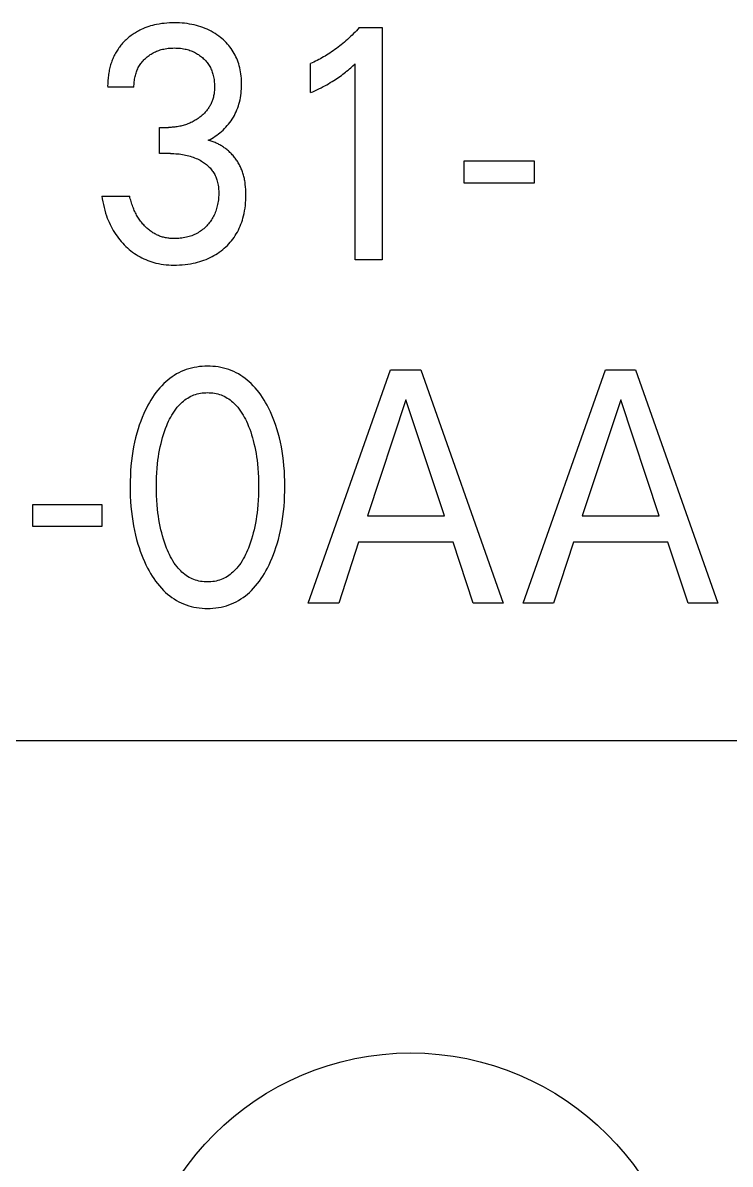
# Model space of a CAD drawing. Extents: x 10 to 952, y 6 to 232.
# Drawn here: x 774.38 to 778.14, y 144.64 to 150.71 of the extents above; entities that cross this region are included whole.
import ezdxf

# ---------------------------------------------------------------- set-up
doc = ezdxf.new("R2010")
doc.units = 0
doc.header["$LTSCALE"] = 5
doc.header["$MEASUREMENT"] = 0
doc.layers.get('0').update_dxf_attribs({"linetype": 'CONTINUOUS'})

msp = doc.modelspace()

# ---------------------------------------------------------------- linework, layer by layer
at = {"color": 7, "linetype": 'Continuous'}
for p, q in [((775.1285, 150.7121), (775.1149, 150.7104)), ((775.1422, 150.7133), (775.1285, 150.7121)), ((775.1559, 150.7142), (775.1422, 150.7133)), ((775.1697, 150.7147), (775.1559, 150.7142)), ((775.1834, 150.7149), (775.1697, 150.7147)), ((775.1967, 150.7147), (775.1834, 150.7149)), ((775.21, 150.7142), (775.1967, 150.7147)), ((775.2233, 150.7134), (775.21, 150.7142)), ((775.2365, 150.7122), (775.2233, 150.7134)), ((775.2497, 150.7106), (775.2365, 150.7122)), ((774.9572, 150.6509), (774.9516, 150.6468)), ((774.9629, 150.6548), (774.9572, 150.6509)), ((774.9687, 150.6587), (774.9629, 150.6548)), ((774.9746, 150.6624), (774.9687, 150.6587)), ((774.9805, 150.6659), (774.9746, 150.6624)), ((774.9865, 150.6694), (774.9805, 150.6659)), ((774.9926, 150.6727), (774.9865, 150.6694)), ((774.9988, 150.6758), (774.9926, 150.6727)), ((775.005, 150.6789), (774.9988, 150.6758)), ((775.015, 150.6833), (775.005, 150.6789)), ((775.025, 150.6875), (775.015, 150.6833)), ((775.0352, 150.6913), (775.025, 150.6875)), ((775.0456, 150.6949), (775.0352, 150.6913)), ((775.056, 150.6981), (775.0456, 150.6949)), ((775.0665, 150.701), (775.056, 150.6981)), ((775.0771, 150.7036), (775.0665, 150.701)), ((775.0878, 150.7059), (775.0771, 150.7036)), ((775.1013, 150.7084), (775.0878, 150.7059)), ((775.1149, 150.7104), (775.1013, 150.7084)), ((775.2628, 150.7086), (775.2497, 150.7106)), ((775.2759, 150.7062), (775.2628, 150.7086)), ((775.2879, 150.7037), (775.2759, 150.7062)), ((775.2997, 150.7008), (775.2879, 150.7037)), ((775.3115, 150.6975), (775.2997, 150.7008)), ((775.3232, 150.6938), (775.3115, 150.6975)), ((775.3347, 150.6897), (775.3232, 150.6938)), ((775.3461, 150.6853), (775.3347, 150.6897)), ((775.3574, 150.6804), (775.3461, 150.6853)), ((775.368, 150.6754), (775.3574, 150.6804)), ((775.3785, 150.6699), (775.368, 150.6754)), ((775.3888, 150.6641), (775.3785, 150.6699)), ((775.3989, 150.658), (775.3888, 150.6641)), ((775.4087, 150.6515), (775.3989, 150.658)), ((775.4184, 150.6446), (775.4087, 150.6515)), ((776.1364, 150.6572), (776.1286, 150.6494)), ((776.1442, 150.6651), (776.1364, 150.6572)), ((776.1519, 150.6731), (776.1442, 150.6651)), ((776.1594, 150.6811), (776.1519, 150.6731)), ((776.1668, 150.6893), (776.1594, 150.6811)), ((776.1668, 150.6893), (776.2894, 150.6893)), ((776.2894, 150.6893), (776.2894, 149.4542)), ((774.8941, 150.5914), (774.8901, 150.5862)), ((774.8982, 150.5965), (774.8941, 150.5914)), ((774.9025, 150.6015), (774.8982, 150.5965)), ((774.9069, 150.6065), (774.9025, 150.6015)), ((774.9114, 150.6113), (774.9069, 150.6065)), ((774.9159, 150.616), (774.9114, 150.6113)), ((774.9206, 150.6206), (774.9159, 150.616)), ((774.9254, 150.6251), (774.9206, 150.6206)), ((774.9303, 150.6296), (774.9254, 150.6251)), ((774.9353, 150.6339), (774.9303, 150.6296)), ((774.9406, 150.6383), (774.9353, 150.6339)), ((774.946, 150.6426), (774.9406, 150.6383)), ((774.9516, 150.6468), (774.946, 150.6426)), ((775.4277, 150.6374), (775.4184, 150.6446)), ((775.4357, 150.6308), (775.4277, 150.6374)), ((775.4434, 150.624), (775.4357, 150.6308)), ((775.4509, 150.617), (775.4434, 150.624)), ((775.4581, 150.6097), (775.4509, 150.617)), ((775.4651, 150.6022), (775.4581, 150.6097)), ((775.4719, 150.5944), (775.4651, 150.6022)), ((775.4783, 150.5864), (775.4719, 150.5944)), ((776.0627, 150.5918), (776.0542, 150.5852)), ((776.0711, 150.5985), (776.0627, 150.5918)), ((776.0795, 150.6053), (776.0711, 150.5985)), ((776.0877, 150.6121), (776.0795, 150.6053)), ((776.0961, 150.6194), (776.0877, 150.6121)), ((776.1044, 150.6267), (776.0961, 150.6194)), ((776.1125, 150.6342), (776.1044, 150.6267)), ((776.1206, 150.6417), (776.1125, 150.6342)), ((776.1286, 150.6494), (776.1206, 150.6417)), ((774.8566, 150.5289), (774.854, 150.5226)), ((774.8594, 150.535), (774.8566, 150.5289)), ((774.8623, 150.5411), (774.8594, 150.535)), ((774.8653, 150.5471), (774.8623, 150.5411)), ((774.8685, 150.553), (774.8653, 150.5471)), ((774.8718, 150.5588), (774.8685, 150.553)), ((774.8753, 150.5646), (774.8718, 150.5588)), ((774.8788, 150.5701), (774.8753, 150.5646)), ((774.8824, 150.5756), (774.8788, 150.5701)), ((774.8862, 150.581), (774.8824, 150.5756)), ((774.8901, 150.5862), (774.8862, 150.581)), ((775.0286, 150.5258), (775.0333, 150.53)), ((775.0333, 150.53), (775.0382, 150.5341)), ((775.0382, 150.5341), (775.0433, 150.5381)), ((775.0433, 150.5381), (775.0485, 150.5419)), ((775.0485, 150.5419), (775.0538, 150.5455)), ((775.0538, 150.5455), (775.0592, 150.549)), ((775.0592, 150.549), (775.0647, 150.5523)), ((775.0647, 150.5523), (775.0703, 150.5554)), ((775.0703, 150.5554), (775.076, 150.5583)), ((775.076, 150.5583), (775.0819, 150.5611)), ((775.0819, 150.5611), (775.088, 150.5638)), ((775.088, 150.5638), (775.0941, 150.5662)), ((775.0941, 150.5662), (775.1002, 150.5684)), ((775.1002, 150.5684), (775.1065, 150.5704)), ((775.1065, 150.5704), (775.1128, 150.5722)), ((775.1128, 150.5722), (775.1191, 150.5739)), ((775.1191, 150.5739), (775.1255, 150.5754)), ((775.1255, 150.5754), (775.1335, 150.5769)), ((775.1335, 150.5769), (775.1415, 150.5782)), ((775.1415, 150.5782), (775.1495, 150.5793)), ((775.1495, 150.5793), (775.1576, 150.58)), ((775.1576, 150.58), (775.1657, 150.5806)), ((775.1657, 150.5806), (775.1738, 150.5809)), ((775.1738, 150.5809), (775.1819, 150.581)), ((775.1819, 150.581), (775.1902, 150.5809)), ((775.1902, 150.5809), (775.1984, 150.5806)), ((775.1984, 150.5806), (775.2067, 150.5801)), ((775.2067, 150.5801), (775.2149, 150.5793)), ((775.2149, 150.5793), (775.2231, 150.5782)), ((775.2231, 150.5782), (775.2313, 150.5769)), ((775.2313, 150.5769), (775.2394, 150.5754)), ((775.2394, 150.5754), (775.2459, 150.5739)), ((775.2459, 150.5739), (775.2523, 150.5723)), ((775.2523, 150.5723), (775.2586, 150.5704)), ((775.2586, 150.5704), (775.265, 150.5684)), ((775.265, 150.5684), (775.2712, 150.5662)), ((775.2712, 150.5662), (775.2774, 150.5638)), ((775.2774, 150.5638), (775.2835, 150.5612)), ((775.2835, 150.5612), (775.2894, 150.5583)), ((775.2894, 150.5583), (775.2951, 150.5554)), ((775.2951, 150.5554), (775.3007, 150.5523)), ((775.3007, 150.5523), (775.3062, 150.549)), ((775.3062, 150.549), (775.3116, 150.5456)), ((775.3116, 150.5456), (775.3169, 150.5419)), ((775.3169, 150.5419), (775.3221, 150.5381)), ((775.3221, 150.5381), (775.3271, 150.5341)), ((775.3271, 150.5341), (775.332, 150.53)), ((775.332, 150.53), (775.3366, 150.5258)), ((775.4844, 150.5782), (775.4783, 150.5864)), ((775.4903, 150.5697), (775.4844, 150.5782)), ((775.4957, 150.5611), (775.4903, 150.5697)), ((775.5009, 150.5523), (775.4957, 150.5611)), ((775.5057, 150.5433), (775.5009, 150.5523)), ((775.5102, 150.5342), (775.5057, 150.5433)), ((775.5144, 150.5248), (775.5102, 150.5342)), ((775.9767, 150.5334), (775.9683, 150.5286)), ((775.985, 150.5383), (775.9767, 150.5334)), ((775.9932, 150.5434), (775.985, 150.5383)), ((776.0014, 150.5485), (775.9932, 150.5434)), ((776.0104, 150.5543), (776.0014, 150.5485)), ((776.0193, 150.5602), (776.0104, 150.5543)), ((776.0282, 150.5663), (776.0193, 150.5602)), ((776.037, 150.5725), (776.0282, 150.5663)), ((776.0456, 150.5788), (776.037, 150.5725)), ((776.0542, 150.5852), (776.0456, 150.5788)), ((774.8375, 150.4704), (774.8358, 150.463)), ((774.8393, 150.4777), (774.8375, 150.4704)), ((774.841, 150.4843), (774.8393, 150.4777)), ((774.8428, 150.4908), (774.841, 150.4843)), ((774.8448, 150.4973), (774.8428, 150.4908)), ((774.8469, 150.5037), (774.8448, 150.4973)), ((774.8491, 150.5101), (774.8469, 150.5037)), ((774.8515, 150.5164), (774.8491, 150.5101)), ((774.854, 150.5226), (774.8515, 150.5164)), ((774.985, 150.4652), (774.9876, 150.4709)), ((774.9876, 150.4709), (774.9905, 150.4766)), ((774.9905, 150.4766), (774.9935, 150.4821)), ((774.9935, 150.4821), (774.9967, 150.4875)), ((774.9967, 150.4875), (775.0001, 150.4928)), ((775.0001, 150.4928), (775.0037, 150.4979)), ((775.0037, 150.4979), (775.0074, 150.5029)), ((775.0074, 150.5029), (775.0113, 150.5077)), ((775.0113, 150.5077), (775.0154, 150.5125)), ((775.0154, 150.5125), (775.0197, 150.5171)), ((775.0197, 150.5171), (775.0241, 150.5215)), ((775.0241, 150.5215), (775.0286, 150.5258)), ((775.3366, 150.5258), (775.341, 150.5215)), ((775.341, 150.5215), (775.3453, 150.5171)), ((775.3453, 150.5171), (775.3495, 150.5125)), ((775.3495, 150.5125), (775.3535, 150.5078)), ((775.3535, 150.5078), (775.3573, 150.503)), ((775.3573, 150.503), (775.361, 150.498)), ((775.361, 150.498), (775.3645, 150.4929)), ((775.3645, 150.4929), (775.3677, 150.4877)), ((775.3677, 150.4877), (775.3709, 150.4822)), ((775.3709, 150.4822), (775.3739, 150.4766)), ((775.3739, 150.4766), (775.3766, 150.4709)), ((775.3766, 150.4709), (775.3792, 150.4651)), ((775.5182, 150.5154), (775.5144, 150.5248)), ((775.5217, 150.5058), (775.5182, 150.5154)), ((775.5249, 150.4961), (775.5217, 150.5058)), ((775.5278, 150.4864), (775.5249, 150.4961)), ((775.5306, 150.4756), (775.5278, 150.4864)), ((775.533, 150.4647), (775.5306, 150.4756)), ((775.9168, 150.5023), (775.908, 150.4983)), ((775.908, 150.3433), (775.908, 150.4983)), ((775.9255, 150.5064), (775.9168, 150.5023)), ((775.9342, 150.5106), (775.9255, 150.5064)), ((775.9428, 150.5149), (775.9342, 150.5106)), ((775.9514, 150.5194), (775.9428, 150.5149)), ((775.9599, 150.524), (775.9514, 150.5194)), ((775.9683, 150.5286), (775.9599, 150.524)), ((776.107, 150.4633), (776.1142, 150.4695)), ((776.1142, 150.4695), (776.1214, 150.4759)), ((776.1214, 150.4759), (776.1331, 150.4866)), ((776.1331, 150.4866), (776.1446, 150.4974)), ((776.1446, 149.4542), (776.1446, 150.4974)), ((774.8285, 150.4106), (774.828, 150.4031)), ((774.8291, 150.4181), (774.8285, 150.4106)), ((774.8299, 150.4256), (774.8291, 150.4181)), ((774.8308, 150.4331), (774.8299, 150.4256)), ((774.8318, 150.4406), (774.8308, 150.4331)), ((774.833, 150.4481), (774.8318, 150.4406)), ((774.8344, 150.4556), (774.833, 150.4481)), ((774.8358, 150.463), (774.8344, 150.4556)), ((774.9686, 150.4009), (774.9694, 150.4079)), ((774.9694, 150.4079), (774.9704, 150.4148)), ((774.9704, 150.4148), (774.9717, 150.4217)), ((774.9717, 150.4217), (774.9731, 150.4285)), ((774.9731, 150.4285), (774.9747, 150.4353)), ((774.9747, 150.4353), (774.9764, 150.4414)), ((774.9764, 150.4414), (774.9783, 150.4475)), ((774.9783, 150.4475), (774.9803, 150.4535)), ((774.9803, 150.4535), (774.9826, 150.4594)), ((774.9826, 150.4594), (774.985, 150.4652)), ((775.3792, 150.4651), (775.3816, 150.4592)), ((775.3816, 150.4592), (775.3838, 150.4532)), ((775.3838, 150.4532), (775.3857, 150.4472)), ((775.3857, 150.4472), (775.3876, 150.4411)), ((775.3876, 150.4411), (775.3892, 150.4349)), ((775.3892, 150.4349), (775.3908, 150.428)), ((775.3908, 150.428), (775.3922, 150.421)), ((775.3922, 150.421), (775.3934, 150.414)), ((775.3934, 150.414), (775.3944, 150.407)), ((775.535, 150.4538), (775.533, 150.4647)), ((775.5367, 150.4428), (775.535, 150.4538)), ((775.538, 150.4318), (775.5367, 150.4428)), ((775.539, 150.4207), (775.538, 150.4318)), ((775.5398, 150.4096), (775.539, 150.4207)), ((775.5402, 150.3985), (775.5398, 150.4096)), ((776.0222, 150.4021), (776.0315, 150.4079)), ((776.0315, 150.4079), (776.0397, 150.4131)), ((776.0397, 150.4131), (776.0478, 150.4185)), ((776.0478, 150.4185), (776.0559, 150.4239)), ((776.0559, 150.4239), (776.0639, 150.4295)), ((776.0639, 150.4295), (776.0717, 150.4352)), ((776.0717, 150.4352), (776.0795, 150.4411)), ((776.0795, 150.4411), (776.0863, 150.4463)), ((776.0863, 150.4463), (776.093, 150.4517)), ((776.093, 150.4517), (776.0997, 150.4571)), ((776.0997, 150.4571), (776.107, 150.4633)), ((774.8274, 150.3882), (774.8272, 150.3807)), ((774.8272, 150.3807), (774.8273, 150.3733)), ((774.9674, 150.3733), (774.8273, 150.3733)), ((774.8276, 150.3956), (774.8274, 150.3882)), ((774.828, 150.4031), (774.8276, 150.3956)), ((774.9674, 150.3802), (774.9676, 150.3871)), ((774.9674, 150.3733), (774.9674, 150.3802)), ((774.9676, 150.3871), (774.968, 150.394)), ((774.968, 150.394), (774.9686, 150.4009)), ((775.3944, 150.407), (775.3951, 150.3999)), ((775.3951, 150.3485), (775.3944, 150.3427)), ((775.3951, 150.3999), (775.3957, 150.3928)), ((775.3956, 150.3542), (775.3951, 150.3485)), ((775.396, 150.36), (775.3956, 150.3542)), ((775.3957, 150.3928), (775.3961, 150.3857)), ((775.3962, 150.3657), (775.396, 150.36)), ((775.3961, 150.3857), (775.3963, 150.3786)), ((775.3963, 150.3715), (775.3962, 150.3657)), ((775.3963, 150.3786), (775.3963, 150.3715)), ((775.5377, 150.34), (775.5389, 150.3518)), ((775.5389, 150.3518), (775.5397, 150.3636)), ((775.5397, 150.3636), (775.5402, 150.3755)), ((775.5403, 150.3874), (775.5402, 150.3985)), ((775.5402, 150.3755), (775.5403, 150.3874)), ((775.908, 150.3433), (775.9191, 150.3484)), ((775.9191, 150.3484), (775.9303, 150.3536)), ((775.9303, 150.3536), (775.9414, 150.3589)), ((775.9414, 150.3589), (775.9524, 150.3642)), ((775.9524, 150.3642), (775.9634, 150.3697)), ((775.9634, 150.3697), (775.9743, 150.3753)), ((775.9743, 150.3753), (775.984, 150.3805)), ((775.984, 150.3805), (775.9937, 150.3857)), ((775.9937, 150.3857), (776.0033, 150.391)), ((776.0033, 150.391), (776.0128, 150.3965)), ((776.0128, 150.3965), (776.0222, 150.4021)), ((775.3801, 150.2902), (775.378, 150.2856)), ((775.3821, 150.2948), (775.3801, 150.2902)), ((775.3839, 150.2995), (775.3821, 150.2948)), ((775.3857, 150.3042), (775.3839, 150.2995)), ((775.3872, 150.309), (775.3857, 150.3042)), ((775.3888, 150.3145), (775.3872, 150.309)), ((775.3903, 150.3201), (775.3888, 150.3145)), ((775.3916, 150.3257), (775.3903, 150.3201)), ((775.3927, 150.3314), (775.3916, 150.3257)), ((775.3936, 150.337), (775.3927, 150.3314)), ((775.3944, 150.3427), (775.3936, 150.337)), ((775.5265, 150.2829), (775.5293, 150.2935)), ((775.5293, 150.2935), (775.532, 150.305)), ((775.532, 150.305), (775.5343, 150.3166)), ((775.5343, 150.3166), (775.5362, 150.3283)), ((775.5362, 150.3283), (775.5377, 150.34)), ((775.3349, 150.2275), (775.331, 150.2239)), ((775.3388, 150.2312), (775.3349, 150.2275)), ((775.3426, 150.235), (775.3388, 150.2312)), ((775.3463, 150.2389), (775.3426, 150.235)), ((775.3498, 150.2428), (775.3463, 150.2389)), ((775.3533, 150.2469), (775.3498, 150.2428)), ((775.3567, 150.2511), (775.3533, 150.2469)), ((775.3599, 150.2553), (775.3567, 150.2511)), ((775.3628, 150.2594), (775.3599, 150.2553)), ((775.3657, 150.2636), (775.3628, 150.2594)), ((775.3684, 150.2678), (775.3657, 150.2636)), ((775.371, 150.2722), (775.3684, 150.2678)), ((775.3735, 150.2766), (775.371, 150.2722)), ((775.3758, 150.281), (775.3735, 150.2766)), ((775.378, 150.2856), (775.3758, 150.281)), ((775.5018, 150.222), (775.5068, 150.2318)), ((775.5068, 150.2318), (775.5115, 150.2417)), ((775.5115, 150.2417), (775.5158, 150.2518)), ((775.5158, 150.2518), (775.5197, 150.262)), ((775.5197, 150.262), (775.5233, 150.2724)), ((775.5233, 150.2724), (775.5265, 150.2829)), ((775.2168, 150.1656), (775.2106, 150.1642)), ((775.2229, 150.1671), (775.2168, 150.1656)), ((775.2291, 150.1687), (775.2229, 150.1671)), ((775.2352, 150.1705), (775.2291, 150.1687)), ((775.2412, 150.1724), (775.2352, 150.1705)), ((775.2472, 150.1745), (775.2412, 150.1724)), ((775.2532, 150.1767), (775.2472, 150.1745)), ((775.2591, 150.1791), (775.2532, 150.1767)), ((775.2649, 150.1816), (775.2591, 150.1791)), ((775.2707, 150.1842), (775.2649, 150.1816)), ((775.2764, 150.187), (775.2707, 150.1842)), ((775.2821, 150.1899), (775.2764, 150.187)), ((775.2877, 150.193), (775.2821, 150.1899)), ((775.2932, 150.1962), (775.2877, 150.193)), ((775.2986, 150.1996), (775.2932, 150.1962)), ((775.3039, 150.2031), (775.2986, 150.1996)), ((775.3092, 150.2067), (775.3039, 150.2031)), ((775.3144, 150.2104), (775.3092, 150.2067)), ((775.3186, 150.2136), (775.3144, 150.2104)), ((775.3228, 150.217), (775.3186, 150.2136)), ((775.3269, 150.2204), (775.3228, 150.217)), ((775.331, 150.2239), (775.3269, 150.2204)), ((775.457, 150.1599), (775.4643, 150.168)), ((775.4643, 150.168), (775.4714, 150.1764)), ((775.4714, 150.1764), (775.4781, 150.1851)), ((775.4781, 150.1851), (775.4846, 150.194)), ((775.4846, 150.194), (775.4907, 150.2031)), ((775.4907, 150.2031), (775.4964, 150.2125)), ((775.4964, 150.2125), (775.5018, 150.222)), ((775.103, 150.0194), (775.103, 150.1585)), ((775.103, 150.1585), (775.1512, 150.1585)), ((775.1579, 150.1585), (775.1512, 150.1585)), ((775.1645, 150.1587), (775.1579, 150.1585)), ((775.1711, 150.1591), (775.1645, 150.1587)), ((775.1777, 150.1596), (775.1711, 150.1591)), ((775.1843, 150.1602), (775.1777, 150.1596)), ((775.1909, 150.161), (775.1843, 150.1602)), ((775.1975, 150.1619), (775.1909, 150.161)), ((775.204, 150.163), (775.1975, 150.1619)), ((775.2106, 150.1642), (775.204, 150.163)), ((775.3814, 150.0998), (775.3905, 150.1053)), ((775.3905, 150.1053), (775.3994, 150.111)), ((775.3994, 150.111), (775.4082, 150.1171)), ((775.4082, 150.1171), (775.4168, 150.1235)), ((775.4168, 150.1235), (775.4252, 150.1302)), ((775.4252, 150.1302), (775.4335, 150.1371)), ((775.4335, 150.1371), (775.4415, 150.1444)), ((775.4415, 150.1444), (775.4494, 150.152)), ((775.4494, 150.152), (775.457, 150.1599)), ((775.3626, 150.0898), (775.3721, 150.0946)), ((775.3681, 150.0885), (775.3626, 150.0898)), ((775.3734, 150.087), (775.3681, 150.0885)), ((775.3721, 150.0946), (775.3814, 150.0998)), ((775.3788, 150.0854), (775.3734, 150.087)), ((775.3841, 150.0836), (775.3788, 150.0854)), ((775.3893, 150.0818), (775.3841, 150.0836)), ((775.3945, 150.0798), (775.3893, 150.0818)), ((775.3997, 150.0777), (775.3945, 150.0798)), ((775.4048, 150.0755), (775.3997, 150.0777)), ((775.4098, 150.0732), (775.4048, 150.0755)), ((775.4148, 150.0707), (775.4098, 150.0732)), ((775.4198, 150.0682), (775.4148, 150.0707)), ((775.4247, 150.0655), (775.4198, 150.0682)), ((775.4295, 150.0627), (775.4247, 150.0655)), ((775.4343, 150.0599), (775.4295, 150.0627)), ((775.439, 150.0569), (775.4343, 150.0599)), ((775.4436, 150.0538), (775.439, 150.0569)), ((775.4482, 150.0506), (775.4436, 150.0538)), ((775.4527, 150.0473), (775.4482, 150.0506)), ((775.4571, 150.044), (775.4527, 150.0473)), ((775.4615, 150.0405), (775.4571, 150.044)), ((775.162, 150.0194), (775.103, 150.0194)), ((775.162, 150.0194), (775.1711, 150.0193)), ((775.1711, 150.0193), (775.1803, 150.019)), ((775.1803, 150.019), (775.1894, 150.0185)), ((775.1894, 150.0185), (775.1986, 150.0179)), ((775.1986, 150.0179), (775.2077, 150.017)), ((775.2077, 150.017), (775.2168, 150.0158)), ((775.2168, 150.0158), (775.2259, 150.0145)), ((775.2259, 150.0145), (775.2342, 150.013)), ((775.2342, 150.013), (775.2424, 150.0114)), ((775.2424, 150.0114), (775.2506, 150.0095)), ((775.2506, 150.0095), (775.2588, 150.0074)), ((775.2588, 150.0074), (775.2668, 150.0051)), ((775.2668, 150.0051), (775.2749, 150.0026)), ((775.2749, 150.0026), (775.2828, 149.9998)), ((775.2828, 149.9998), (775.2902, 149.997)), ((775.2902, 149.997), (775.2976, 149.9939)), ((775.2976, 149.9939), (775.3048, 149.9907)), ((775.3048, 149.9907), (775.312, 149.9872)), ((775.312, 149.9872), (775.319, 149.9835)), ((775.319, 149.9835), (775.326, 149.9795)), ((775.4658, 150.0369), (775.4615, 150.0405)), ((775.47, 150.0333), (775.4658, 150.0369)), ((775.4741, 150.0296), (775.47, 150.0333)), ((775.4784, 150.0255), (775.4741, 150.0296)), ((775.4827, 150.0213), (775.4784, 150.0255)), ((775.4868, 150.0171), (775.4827, 150.0213)), ((775.4908, 150.0127), (775.4868, 150.0171)), ((775.4948, 150.0083), (775.4908, 150.0127)), ((775.4986, 150.0038), (775.4948, 150.0083)), ((775.5024, 149.9992), (775.4986, 150.0038)), ((775.506, 149.9946), (775.5024, 149.9992)), ((775.5096, 149.9898), (775.506, 149.9946)), ((775.513, 149.985), (775.5096, 149.9898)), ((775.5163, 149.9801), (775.513, 149.985)), ((775.326, 149.9795), (775.3328, 149.9754)), ((775.3328, 149.9754), (775.3381, 149.9718)), ((775.3381, 149.9718), (775.3433, 149.9682)), ((775.3433, 149.9682), (775.3485, 149.9643)), ((775.3485, 149.9643), (775.3535, 149.9603)), ((775.3535, 149.9603), (775.3584, 149.9562)), ((775.3584, 149.9562), (775.3631, 149.9519)), ((775.3631, 149.9519), (775.3677, 149.9474)), ((775.3677, 149.9474), (775.3721, 149.9428)), ((775.3721, 149.9428), (775.3763, 149.938)), ((775.3763, 149.938), (775.3804, 149.9331)), ((775.3804, 149.9331), (775.3841, 149.9282)), ((775.3841, 149.9282), (775.3877, 149.9232)), ((775.3877, 149.9232), (775.391, 149.918)), ((775.5195, 149.9751), (775.5163, 149.9801)), ((775.5226, 149.9701), (775.5195, 149.9751)), ((775.5256, 149.965), (775.5226, 149.9701)), ((775.5285, 149.9599), (775.5256, 149.965)), ((775.5312, 149.9547), (775.5285, 149.9599)), ((775.5339, 149.9494), (775.5312, 149.9547)), ((775.5364, 149.9441), (775.5339, 149.9494)), ((775.5387, 149.9387), (775.5364, 149.9441)), ((775.541, 149.9333), (775.5387, 149.9387)), ((775.5432, 149.9275), (775.541, 149.9333)), ((775.5453, 149.9217), (775.5432, 149.9275)), ((775.5473, 149.9158), (775.5453, 149.9217)), ((776.7259, 149.8627), (776.7259, 149.9798)), ((776.7259, 149.9798), (777.0982, 149.9798)), ((777.0982, 149.9798), (777.0982, 149.8627)), ((775.391, 149.918), (775.3942, 149.9128)), ((775.3942, 149.9128), (775.3972, 149.9074)), ((775.3972, 149.9074), (775.3999, 149.9019)), ((775.3999, 149.9019), (775.4025, 149.8963)), ((775.4025, 149.8963), (775.4049, 149.8907)), ((775.4049, 149.8907), (775.407, 149.8849)), ((775.407, 149.8849), (775.409, 149.8791)), ((775.409, 149.8791), (775.4111, 149.872)), ((775.4111, 149.872), (775.4129, 149.8648)), ((775.4129, 149.8648), (775.4144, 149.8576)), ((775.5491, 149.9099), (775.5473, 149.9158)), ((775.5508, 149.904), (775.5491, 149.9099)), ((775.5524, 149.898), (775.5508, 149.904)), ((775.5539, 149.8919), (775.5524, 149.898)), ((775.5552, 149.8859), (775.5539, 149.8919)), ((775.5564, 149.8798), (775.5552, 149.8859)), ((775.5575, 149.8736), (775.5564, 149.8798)), ((775.5585, 149.8675), (775.5575, 149.8736)), ((775.5594, 149.8613), (775.5585, 149.8675)), ((775.5602, 149.8551), (775.5594, 149.8613)), ((777.0982, 149.8627), (776.7259, 149.8627)), ((775.4144, 149.8576), (775.4157, 149.8503)), ((775.4157, 149.8503), (775.4167, 149.843)), ((775.4167, 149.843), (775.4174, 149.8356)), ((775.4174, 149.8356), (775.418, 149.8282)), ((775.418, 149.8282), (775.4184, 149.8208)), ((775.4185, 149.8052), (775.4183, 149.797)), ((775.4184, 149.8208), (775.4185, 149.8134)), ((775.4185, 149.8134), (775.4185, 149.8052)), ((775.5616, 149.8417), (775.5602, 149.8551)), ((775.5625, 149.8281), (775.5616, 149.8417)), ((775.5631, 149.8146), (775.5625, 149.8281)), ((775.5633, 149.801), (775.5631, 149.8146)), ((775.5632, 149.7866), (775.5633, 149.801)), ((774.7966, 149.7931), (774.7988, 149.778)), ((774.7966, 149.7931), (774.9444, 149.7931)), ((774.7988, 149.778), (774.8014, 149.7628)), ((774.8014, 149.7628), (774.8045, 149.7477)), ((774.8045, 149.7477), (774.8079, 149.7327)), ((774.9461, 149.7859), (774.9444, 149.7931)), ((774.9479, 149.7787), (774.9461, 149.7859)), ((774.9498, 149.7716), (774.9479, 149.7787)), ((774.9518, 149.7644), (774.9498, 149.7716)), ((774.954, 149.7573), (774.9518, 149.7644)), ((774.9563, 149.7502), (774.954, 149.7573)), ((774.9587, 149.7432), (774.9563, 149.7502)), ((774.9612, 149.7362), (774.9587, 149.7432)), ((775.4109, 149.7405), (775.4091, 149.7334)), ((775.4126, 149.7485), (775.4109, 149.7405)), ((775.4141, 149.7565), (775.4126, 149.7485)), ((775.4154, 149.7645), (775.4141, 149.7565)), ((775.4165, 149.7726), (775.4154, 149.7645)), ((775.4173, 149.7807), (775.4165, 149.7726)), ((775.4179, 149.7889), (775.4173, 149.7807)), ((775.4183, 149.797), (775.4179, 149.7889)), ((775.5586, 149.7294), (775.5604, 149.7436)), ((775.5604, 149.7436), (775.5617, 149.7579)), ((775.5617, 149.7579), (775.5626, 149.7722)), ((775.5626, 149.7722), (775.5632, 149.7866)), ((774.8079, 149.7327), (774.8119, 149.7177)), ((774.8119, 149.7177), (774.8162, 149.7029)), ((774.8162, 149.7029), (774.821, 149.6882)), ((774.821, 149.6882), (774.8253, 149.6765)), ((774.9639, 149.7293), (774.9612, 149.7362)), ((774.9665, 149.723), (774.9639, 149.7293)), ((774.9692, 149.7167), (774.9665, 149.723)), ((774.9721, 149.7106), (774.9692, 149.7167)), ((774.975, 149.7044), (774.9721, 149.7106)), ((774.9781, 149.6984), (774.975, 149.7044)), ((774.9813, 149.6924), (774.9781, 149.6984)), ((774.9847, 149.6865), (774.9813, 149.6924)), ((774.9881, 149.6807), (774.9847, 149.6865)), ((774.9918, 149.675), (774.9881, 149.6807)), ((775.3879, 149.6792), (775.3844, 149.6731)), ((775.3913, 149.6856), (775.3879, 149.6792)), ((775.3945, 149.6922), (775.3913, 149.6856)), ((775.3975, 149.6988), (775.3945, 149.6922)), ((775.4002, 149.7056), (775.3975, 149.6988)), ((775.4027, 149.7125), (775.4002, 149.7056)), ((775.4051, 149.7194), (775.4027, 149.7125)), ((775.4072, 149.7264), (775.4051, 149.7194)), ((775.4091, 149.7334), (775.4072, 149.7264)), ((775.5476, 149.6761), (775.5505, 149.6872)), ((775.5505, 149.6872), (775.5537, 149.7012)), ((775.5537, 149.7012), (775.5564, 149.7152)), ((775.5564, 149.7152), (775.5586, 149.7294)), ((774.8253, 149.6765), (774.8298, 149.665)), ((774.8298, 149.665), (774.8346, 149.6535)), ((774.8346, 149.6535), (774.8398, 149.6423)), ((774.8398, 149.6423), (774.8453, 149.6311)), ((774.8453, 149.6311), (774.8511, 149.6202)), ((774.8511, 149.6202), (774.8572, 149.6094)), ((774.9953, 149.6696), (774.9918, 149.675)), ((774.999, 149.6644), (774.9953, 149.6696)), ((775.0027, 149.6592), (774.999, 149.6644)), ((775.0066, 149.6542), (775.0027, 149.6592)), ((775.0107, 149.6492), (775.0066, 149.6542)), ((775.0148, 149.6443), (775.0107, 149.6492)), ((775.0191, 149.6395), (775.0148, 149.6443)), ((775.0234, 149.6348), (775.0191, 149.6395)), ((775.0279, 149.6303), (775.0234, 149.6348)), ((775.0321, 149.6263), (775.0279, 149.6303)), ((775.0363, 149.6223), (775.0321, 149.6263)), ((775.0406, 149.6185), (775.0363, 149.6223)), ((775.045, 149.6148), (775.0406, 149.6185)), ((775.3387, 149.6195), (775.333, 149.6148)), ((775.3442, 149.6243), (775.3387, 149.6195)), ((775.3496, 149.6294), (775.3442, 149.6243)), ((775.3546, 149.6343), (775.3496, 149.6294)), ((775.3594, 149.6394), (775.3546, 149.6343)), ((775.364, 149.6447), (775.3594, 149.6394)), ((775.3685, 149.6501), (775.364, 149.6447)), ((775.3727, 149.6557), (775.3685, 149.6501)), ((775.3768, 149.6614), (775.3727, 149.6557)), ((775.3807, 149.6672), (775.3768, 149.6614)), ((775.3844, 149.6731), (775.3807, 149.6672)), ((775.5232, 149.6122), (775.5281, 149.6225)), ((775.5281, 149.6225), (775.5327, 149.6329)), ((775.5327, 149.6329), (775.537, 149.6436)), ((775.537, 149.6436), (775.5409, 149.6543)), ((775.5409, 149.6543), (775.5444, 149.6652)), ((775.5444, 149.6652), (775.5476, 149.6761)), ((774.8572, 149.6094), (774.8637, 149.5989)), ((774.8637, 149.5989), (774.8703, 149.5889)), ((774.8703, 149.5889), (774.8771, 149.5791)), ((774.8771, 149.5791), (774.8843, 149.5695)), ((774.8843, 149.5695), (774.8918, 149.5601)), ((774.8918, 149.5601), (774.8996, 149.551)), ((775.0495, 149.6112), (775.045, 149.6148)), ((775.054, 149.6077), (775.0495, 149.6112)), ((775.0587, 149.6044), (775.054, 149.6077)), ((775.0634, 149.6011), (775.0587, 149.6044)), ((775.0683, 149.598), (775.0634, 149.6011)), ((775.0732, 149.595), (775.0683, 149.598)), ((775.078, 149.5923), (775.0732, 149.595)), ((775.0829, 149.5897), (775.078, 149.5923)), ((775.0879, 149.5872), (775.0829, 149.5897)), ((775.0929, 149.5849), (775.0879, 149.5872)), ((775.098, 149.5827), (775.0929, 149.5849)), ((775.1032, 149.5807), (775.098, 149.5827)), ((775.1084, 149.5788), (775.1032, 149.5807)), ((775.1136, 149.577), (775.1084, 149.5788)), ((775.1189, 149.5754), (775.1136, 149.577)), ((775.1243, 149.5739), (775.1189, 149.5754)), ((775.1298, 149.5726), (775.1243, 149.5739)), ((775.1354, 149.5714), (775.1298, 149.5726)), ((775.1411, 149.5703), (775.1354, 149.5714)), ((775.1468, 149.5694), (775.1411, 149.5703)), ((775.1524, 149.5687), (775.1468, 149.5694)), ((775.1582, 149.5681), (775.1524, 149.5687)), ((775.1639, 149.5676), (775.1582, 149.5681)), ((775.1696, 149.5672), (775.1639, 149.5676)), ((775.1754, 149.567), (775.1696, 149.5672)), ((775.1811, 149.5669), (775.1754, 149.567)), ((775.1893, 149.5669), (775.1811, 149.5669)), ((775.1975, 149.5672), (775.1893, 149.5669)), ((775.2057, 149.5677), (775.1975, 149.5672)), ((775.2138, 149.5684), (775.2057, 149.5677)), ((775.222, 149.5694), (775.2138, 149.5684)), ((775.2301, 149.5706), (775.222, 149.5694)), ((775.2381, 149.5721), (775.2301, 149.5706)), ((775.2461, 149.5738), (775.2381, 149.5721)), ((775.2534, 149.5756), (775.2461, 149.5738)), ((775.2607, 149.5777), (775.2534, 149.5756)), ((775.2678, 149.5799), (775.2607, 149.5777)), ((775.2749, 149.5824), (775.2678, 149.5799)), ((775.2819, 149.5851), (775.2749, 149.5824)), ((775.2888, 149.588), (775.2819, 149.5851)), ((775.2956, 149.5912), (775.2888, 149.588)), ((775.3023, 149.5947), (775.2956, 149.5912)), ((775.3087, 149.5982), (775.3023, 149.5947)), ((775.315, 149.6021), (775.3087, 149.5982)), ((775.3211, 149.6061), (775.315, 149.6021)), ((775.3271, 149.6104), (775.3211, 149.6061)), ((775.333, 149.6148), (775.3271, 149.6104)), ((775.4869, 149.5557), (775.4937, 149.5645)), ((775.4937, 149.5645), (775.5002, 149.5735)), ((775.5002, 149.5735), (775.5064, 149.5827)), ((775.5064, 149.5827), (775.5122, 149.5921)), ((775.5122, 149.5921), (775.5179, 149.602)), ((775.5179, 149.602), (775.5232, 149.6122)), ((774.8996, 149.551), (774.9076, 149.5421)), ((774.9076, 149.5421), (774.9159, 149.5334)), ((774.9159, 149.5334), (774.9245, 149.5251)), ((774.9245, 149.5251), (774.9331, 149.5172)), ((774.9331, 149.5172), (774.9419, 149.5095)), ((774.9419, 149.5095), (774.951, 149.5022)), ((774.951, 149.5022), (774.9603, 149.4951)), ((775.4216, 149.4947), (775.4308, 149.5014)), ((775.4308, 149.5014), (775.4397, 149.5085)), ((775.4397, 149.5085), (775.4484, 149.5158)), ((775.4484, 149.5158), (775.4566, 149.5233)), ((775.4566, 149.5233), (775.4646, 149.531)), ((775.4646, 149.531), (775.4723, 149.539)), ((775.4723, 149.539), (775.4797, 149.5472)), ((775.4797, 149.5472), (775.4869, 149.5557)), ((774.9603, 149.4951), (774.9698, 149.4884)), ((774.9698, 149.4884), (774.9795, 149.4819)), ((774.9795, 149.4819), (774.9894, 149.4758)), ((774.9894, 149.4758), (774.9995, 149.47)), ((774.9995, 149.47), (775.0096, 149.4647)), ((775.0096, 149.4647), (775.0199, 149.4597)), ((775.0199, 149.4597), (775.0303, 149.455)), ((775.0303, 149.455), (775.0409, 149.4507)), ((775.0409, 149.4507), (775.0517, 149.4468)), ((775.0517, 149.4468), (775.0625, 149.4431)), ((775.0625, 149.4431), (775.0735, 149.4399)), ((775.0735, 149.4399), (775.0845, 149.437)), ((775.0845, 149.437), (775.0979, 149.4341)), ((775.2684, 149.4332), (775.283, 149.436)), ((775.283, 149.436), (775.2945, 149.4386)), ((775.2945, 149.4386), (775.306, 149.4415)), ((775.306, 149.4415), (775.3174, 149.4447)), ((775.3174, 149.4447), (775.3287, 149.4483)), ((775.3287, 149.4483), (775.3399, 149.4522)), ((775.3399, 149.4522), (775.3509, 149.4564)), ((775.3509, 149.4564), (775.3618, 149.461)), ((775.3618, 149.461), (775.3726, 149.4659)), ((775.3726, 149.4659), (775.3828, 149.471)), ((775.3828, 149.471), (775.3927, 149.4765)), ((775.3927, 149.4765), (775.4026, 149.4822)), ((775.4026, 149.4822), (775.4122, 149.4883)), ((775.4122, 149.4883), (775.4216, 149.4947)), ((776.2894, 149.4542), (776.1446, 149.4542)), ((775.0979, 149.4341), (775.1113, 149.4316)), ((775.1113, 149.4316), (775.1249, 149.4296)), ((775.1249, 149.4296), (775.1385, 149.4281)), ((775.1385, 149.4281), (775.1522, 149.427)), ((775.1522, 149.427), (775.1659, 149.4263)), ((775.1659, 149.4263), (775.1796, 149.426)), ((775.1796, 149.426), (775.1945, 149.4261)), ((775.1945, 149.4261), (775.2093, 149.4266)), ((775.2093, 149.4266), (775.2242, 149.4276)), ((775.2242, 149.4276), (775.239, 149.429)), ((775.239, 149.429), (775.2537, 149.4309)), ((775.2537, 149.4309), (775.2684, 149.4332)), ((775.1703, 148.8316), (775.1588, 148.8233)), ((775.1821, 148.8394), (775.1703, 148.8316)), ((775.1942, 148.8466), (775.1821, 148.8394)), ((775.2067, 148.8534), (775.1942, 148.8466)), ((775.2194, 148.8595), (775.2067, 148.8534)), ((775.2323, 148.865), (775.2194, 148.8595)), ((775.2457, 148.87), (775.2323, 148.865)), ((775.2594, 148.8744), (775.2457, 148.87)), ((775.2732, 148.8781), (775.2594, 148.8744)), ((775.2872, 148.8812), (775.2732, 148.8781)), ((775.3013, 148.8837), (775.2872, 148.8812)), ((775.3156, 148.8857), (775.3013, 148.8837)), ((775.3299, 148.887), (775.3156, 148.8857)), ((775.3443, 148.8879), (775.3299, 148.887)), ((775.3587, 148.8881), (775.3443, 148.8879)), ((775.3732, 148.8879), (775.3587, 148.8881)), ((775.3876, 148.8871), (775.3732, 148.8879)), ((775.402, 148.8857), (775.3876, 148.8871)), ((775.4163, 148.8838), (775.402, 148.8857)), ((775.4305, 148.8812), (775.4163, 148.8838)), ((775.4445, 148.8781), (775.4305, 148.8812)), ((775.4584, 148.8744), (775.4445, 148.8781)), ((775.4721, 148.87), (775.4584, 148.8744)), ((775.4855, 148.865), (775.4721, 148.87)), ((775.4985, 148.8595), (775.4855, 148.865)), ((775.5112, 148.8534), (775.4985, 148.8595)), ((775.5236, 148.8466), (775.5112, 148.8534)), ((775.5357, 148.8394), (775.5236, 148.8466)), ((775.5475, 148.8316), (775.5357, 148.8394)), ((775.559, 148.8233), (775.5475, 148.8316)), ((775.8955, 147.6275), (776.3339, 148.8696)), ((776.3339, 148.8696), (776.4944, 148.8696)), ((776.4944, 148.8696), (776.9328, 147.6275)), ((777.0395, 147.6275), (777.4779, 148.8696)), ((777.4779, 148.8696), (777.6384, 148.8696)), ((777.6384, 148.8696), (778.0767, 147.6275)), ((775.1045, 148.7727), (775.0942, 148.7604)), ((775.1153, 148.7844), (775.1045, 148.7727)), ((775.1266, 148.7958), (775.1153, 148.7844)), ((775.1369, 148.8054), (775.1266, 148.7958)), ((775.1477, 148.8146), (775.1369, 148.8054)), ((775.1588, 148.8233), (775.1477, 148.8146)), ((775.5701, 148.8146), (775.559, 148.8233)), ((775.5809, 148.8054), (775.5701, 148.8146)), ((775.5913, 148.7958), (775.5809, 148.8054)), ((775.6025, 148.7844), (775.5913, 148.7958)), ((775.6133, 148.7727), (775.6025, 148.7844)), ((775.6235, 148.7604), (775.6133, 148.7727)), ((775.0575, 148.7081), (775.0493, 148.6943)), ((775.066, 148.7217), (775.0575, 148.7081)), ((775.075, 148.7349), (775.066, 148.7217)), ((775.0844, 148.7479), (775.075, 148.7349)), ((775.0942, 148.7604), (775.0844, 148.7479)), ((775.2308, 148.7025), (775.2382, 148.7083)), ((775.2382, 148.7083), (775.2458, 148.7138)), ((775.2458, 148.7138), (775.2536, 148.7188)), ((775.2536, 148.7188), (775.2617, 148.7235)), ((775.2617, 148.7235), (775.27, 148.7278)), ((775.27, 148.7278), (775.2783, 148.7316)), ((775.2783, 148.7316), (775.2868, 148.7349)), ((775.2868, 148.7349), (775.2954, 148.7378)), ((775.2954, 148.7378), (775.3042, 148.7404)), ((775.3042, 148.7404), (775.3131, 148.7425)), ((775.3131, 148.7425), (775.3221, 148.7442)), ((775.3221, 148.7442), (775.3312, 148.7456)), ((775.3312, 148.7456), (775.3403, 148.7465)), ((775.3403, 148.7465), (775.3495, 148.7471)), ((775.3495, 148.7471), (775.3587, 148.7473)), ((775.3587, 148.7473), (775.368, 148.7471)), ((775.368, 148.7471), (775.3771, 148.7465)), ((775.3771, 148.7465), (775.3863, 148.7456)), ((775.3863, 148.7456), (775.3954, 148.7442)), ((775.3954, 148.7442), (775.4044, 148.7425)), ((775.4044, 148.7425), (775.4133, 148.7404)), ((775.4133, 148.7404), (775.4221, 148.7378)), ((775.4221, 148.7378), (775.4307, 148.7349)), ((775.4307, 148.7349), (775.4392, 148.7316)), ((775.4392, 148.7316), (775.4475, 148.7278)), ((775.4475, 148.7278), (775.4558, 148.7235)), ((775.4558, 148.7235), (775.4639, 148.7188)), ((775.4639, 148.7188), (775.4717, 148.7138)), ((775.4717, 148.7138), (775.4793, 148.7083)), ((775.4793, 148.7083), (775.4867, 148.7025)), ((775.6333, 148.7478), (775.6235, 148.7604)), ((775.6427, 148.7349), (775.6333, 148.7478)), ((775.6516, 148.7216), (775.6427, 148.7349)), ((775.6601, 148.7081), (775.6516, 148.7216)), ((775.6682, 148.6943), (775.6601, 148.7081)), ((776.4149, 148.7094), (776.2105, 148.0923)), ((776.6201, 148.0923), (776.4149, 148.7094)), ((777.5589, 148.7094), (777.3545, 148.0923)), ((777.7641, 148.0923), (777.5589, 148.7094)), ((775.0288, 148.6556), (775.0196, 148.6359)), ((775.0387, 148.6751), (775.0288, 148.6556)), ((775.0415, 148.6804), (775.0387, 148.6751)), ((775.0493, 148.6943), (775.0415, 148.6804)), ((775.1754, 148.639), (775.1824, 148.6494)), ((775.1824, 148.6494), (775.1897, 148.6596)), ((775.1897, 148.6596), (775.1976, 148.6694)), ((775.1976, 148.6694), (775.2037, 148.6765)), ((775.2037, 148.6765), (775.2101, 148.6834)), ((775.2101, 148.6834), (775.2167, 148.69)), ((775.2167, 148.69), (775.2236, 148.6964)), ((775.2236, 148.6964), (775.2308, 148.7025)), ((775.4867, 148.7025), (775.4938, 148.6964)), ((775.4938, 148.6964), (775.5007, 148.69)), ((775.5007, 148.69), (775.5074, 148.6834)), ((775.5074, 148.6834), (775.5138, 148.6765)), ((775.5138, 148.6765), (775.5199, 148.6694)), ((775.5199, 148.6694), (775.5277, 148.6596)), ((775.5277, 148.6596), (775.5351, 148.6494)), ((775.5351, 148.6494), (775.542, 148.639)), ((775.676, 148.6804), (775.6682, 148.6943)), ((775.685, 148.663), (775.676, 148.6804)), ((775.6935, 148.6454), (775.685, 148.663)), ((775.0031, 148.5956), (774.9957, 148.5751)), ((775.011, 148.6158), (775.0031, 148.5956)), ((775.0196, 148.6359), (775.011, 148.6158)), ((775.1463, 148.5836), (775.1515, 148.595)), ((775.1515, 148.595), (775.157, 148.6063)), ((775.157, 148.6063), (775.1628, 148.6174)), ((775.1628, 148.6174), (775.1689, 148.6283)), ((775.1689, 148.6283), (775.1754, 148.639)), ((775.542, 148.639), (775.5486, 148.6283)), ((775.5486, 148.6283), (775.5547, 148.6174)), ((775.5547, 148.6174), (775.5605, 148.6063)), ((775.5605, 148.6063), (775.566, 148.595)), ((775.566, 148.595), (775.5712, 148.5836)), ((775.7015, 148.6276), (775.6935, 148.6454)), ((775.709, 148.6095), (775.7015, 148.6276)), ((775.716, 148.5913), (775.709, 148.6095)), ((775.7225, 148.5729), (775.716, 148.5913)), ((774.982, 148.5309), (774.9758, 148.5073)), ((774.9889, 148.5544), (774.982, 148.5309)), ((774.9957, 148.5751), (774.9889, 148.5544)), ((775.1197, 148.5092), (775.1245, 148.5251)), ((775.1245, 148.5251), (775.1297, 148.5409)), ((775.1297, 148.5409), (775.1354, 148.5566)), ((775.1354, 148.5566), (775.1415, 148.5721)), ((775.1415, 148.5721), (775.1463, 148.5836)), ((775.5712, 148.5836), (775.576, 148.5721)), ((775.576, 148.5721), (775.5777, 148.5679)), ((775.5777, 148.5679), (775.5834, 148.5531)), ((775.5834, 148.5531), (775.5887, 148.5381)), ((775.5887, 148.5381), (775.5937, 148.523)), ((775.7285, 148.5544), (775.7225, 148.5729)), ((775.7355, 148.5309), (775.7285, 148.5544)), ((775.7417, 148.5073), (775.7355, 148.5309)), ((774.9702, 148.4834), (774.9653, 148.4595)), ((774.9758, 148.5073), (774.9702, 148.4834)), ((775.1072, 148.4593), (775.1112, 148.4771)), ((775.1112, 148.4771), (775.1152, 148.4932)), ((775.1152, 148.4932), (775.1197, 148.5092)), ((775.5937, 148.523), (775.5983, 148.5078)), ((775.5983, 148.5078), (775.6025, 148.4925)), ((775.6025, 148.4925), (775.6063, 148.4771)), ((775.6063, 148.4771), (775.6103, 148.4593)), ((775.7473, 148.4834), (775.7417, 148.5073)), ((775.7522, 148.4595), (775.7473, 148.4834)), ((774.9574, 148.4112), (774.9541, 148.3846)), ((774.9611, 148.4354), (774.9574, 148.4112)), ((774.9653, 148.4595), (774.9611, 148.4354)), ((775.0951, 148.3875), (775.0975, 148.4056)), ((775.0975, 148.4056), (775.1004, 148.4236)), ((775.1004, 148.4236), (775.1036, 148.4415)), ((775.1036, 148.4415), (775.1072, 148.4593)), ((775.6103, 148.4593), (775.6139, 148.4415)), ((775.6139, 148.4415), (775.6171, 148.4236)), ((775.6171, 148.4236), (775.62, 148.4056)), ((775.62, 148.4056), (775.6224, 148.3875)), ((775.7564, 148.4354), (775.7522, 148.4595)), ((775.7601, 148.4112), (775.7564, 148.4354)), ((775.7634, 148.3846), (775.7601, 148.4112)), ((774.9514, 148.3579), (774.9494, 148.3311)), ((774.9541, 148.3846), (774.9514, 148.3579)), ((775.089, 148.3213), (775.0907, 148.3454)), ((775.0907, 148.3454), (775.093, 148.3694)), ((775.093, 148.3694), (775.0951, 148.3875)), ((775.6224, 148.3875), (775.6245, 148.3694)), ((775.6245, 148.3694), (775.6267, 148.3454)), ((775.6267, 148.3454), (775.6284, 148.3213)), ((775.7661, 148.3579), (775.7634, 148.3846)), ((775.7681, 148.3311), (775.7661, 148.3579)), ((774.948, 148.3044), (774.9472, 148.2776)), ((774.9494, 148.3311), (774.948, 148.3044)), ((775.0872, 148.2731), (775.0879, 148.2972)), ((775.0879, 148.2972), (775.089, 148.3213)), ((775.6284, 148.3213), (775.6296, 148.2972)), ((775.6296, 148.2972), (775.6303, 148.2731)), ((775.7695, 148.3044), (775.7681, 148.3311)), ((775.7703, 148.2776), (775.7695, 148.3044)), ((774.9472, 148.2776), (774.9469, 148.2507)), ((774.9469, 148.2507), (774.9471, 148.2235)), ((774.9471, 148.2235), (774.9479, 148.1962)), ((775.0869, 148.249), (775.0872, 148.2731)), ((775.0872, 148.2245), (775.0869, 148.249)), ((775.0878, 148.2), (775.0872, 148.2245)), ((775.6303, 148.2245), (775.6297, 148.2)), ((775.6303, 148.2731), (775.6305, 148.249)), ((775.6305, 148.249), (775.6303, 148.2245)), ((775.7696, 148.1963), (775.7704, 148.2235)), ((775.7706, 148.2507), (775.7703, 148.2776)), ((775.7704, 148.2235), (775.7706, 148.2507)), ((774.9479, 148.1962), (774.9493, 148.169)), ((774.9493, 148.169), (774.9513, 148.1418)), ((775.089, 148.1756), (775.0878, 148.2)), ((775.0907, 148.1512), (775.089, 148.1756)), ((775.6285, 148.1756), (775.6268, 148.1512)), ((775.6297, 148.2), (775.6285, 148.1756)), ((775.7662, 148.1421), (775.7682, 148.1692)), ((775.7682, 148.1692), (775.7696, 148.1963)), ((774.4283, 148.0359), (774.4283, 148.153)), ((774.4283, 148.153), (774.7962, 148.153)), ((774.7962, 148.153), (774.7962, 148.0359)), ((774.9513, 148.1418), (774.9539, 148.1147)), ((774.9539, 148.1147), (774.9572, 148.0876)), ((775.0929, 148.1268), (775.0907, 148.1512)), ((775.095, 148.1084), (775.0929, 148.1268)), ((775.0974, 148.0901), (775.095, 148.1084)), ((775.6225, 148.1084), (775.6201, 148.0901)), ((775.6246, 148.1268), (775.6225, 148.1084)), ((775.6268, 148.1512), (775.6246, 148.1268)), ((775.7603, 148.088), (775.7636, 148.115)), ((775.7636, 148.115), (775.7662, 148.1421)), ((774.9572, 148.0876), (774.9608, 148.063)), ((774.9608, 148.063), (774.965, 148.0385)), ((775.1002, 148.0718), (775.0974, 148.0901)), ((775.1033, 148.0536), (775.1002, 148.0718)), ((775.1069, 148.0354), (775.1033, 148.0536)), ((775.6142, 148.0536), (775.6106, 148.0354)), ((775.6173, 148.0718), (775.6142, 148.0536)), ((775.6201, 148.0901), (775.6173, 148.0718)), ((775.7525, 148.0389), (775.7567, 148.0634)), ((775.7567, 148.0634), (775.7603, 148.088)), ((776.2105, 148.0923), (776.6201, 148.0923)), ((777.3545, 148.0923), (777.7641, 148.0923)), ((774.7962, 148.0359), (774.4283, 148.0359)), ((774.965, 148.0385), (774.9698, 148.0142)), ((774.9698, 148.0142), (774.9753, 147.99)), ((774.9753, 147.99), (774.9814, 147.9659)), ((775.1108, 148.0174), (775.1069, 148.0354)), ((775.1148, 148.001), (775.1108, 148.0174)), ((775.1192, 147.9847), (775.1148, 148.001)), ((775.1239, 147.9685), (775.1192, 147.9847)), ((775.5983, 147.9847), (775.5935, 147.9685)), ((775.6027, 148.001), (775.5983, 147.9847)), ((775.6067, 148.0174), (775.6027, 148.001)), ((775.6106, 148.0354), (775.6067, 148.0174)), ((775.736, 147.9663), (775.7422, 147.9903)), ((775.7422, 147.9903), (775.7476, 148.0146)), ((775.7476, 148.0146), (775.7525, 148.0389)), ((774.9814, 147.9659), (774.9883, 147.942)), ((774.9883, 147.942), (774.9942, 147.9232)), ((774.9942, 147.9232), (775.0006, 147.9046)), ((775.1291, 147.9524), (775.1239, 147.9685)), ((775.1347, 147.9364), (775.1291, 147.9524)), ((775.1407, 147.9206), (775.1347, 147.9364)), ((775.1456, 147.9088), (775.1407, 147.9206)), ((775.5768, 147.9206), (775.5719, 147.9088)), ((775.5828, 147.9364), (775.5768, 147.9206)), ((775.5884, 147.9524), (775.5828, 147.9364)), ((775.5935, 147.9685), (775.5884, 147.9524)), ((775.7169, 147.9049), (775.7233, 147.9236)), ((775.7233, 147.9236), (775.7292, 147.9424)), ((775.7292, 147.9424), (775.736, 147.9663)), ((776.1635, 147.9514), (776.0576, 147.6275)), ((776.6663, 147.9514), (776.1635, 147.9514)), ((776.7738, 147.6275), (776.6663, 147.9514)), ((777.3075, 147.9514), (777.2015, 147.6275)), ((777.8102, 147.9514), (777.3075, 147.9514)), ((777.9178, 147.6275), (777.8102, 147.9514)), ((775.0006, 147.9046), (775.0075, 147.8861)), ((775.0075, 147.8861), (775.0149, 147.8678)), ((775.0149, 147.8678), (775.0227, 147.8497)), ((775.1507, 147.897), (775.1456, 147.9088)), ((775.1562, 147.8854), (775.1507, 147.897)), ((775.162, 147.874), (775.1562, 147.8854)), ((775.1681, 147.8627), (775.162, 147.874)), ((775.1747, 147.8517), (775.1681, 147.8627)), ((775.5494, 147.8627), (775.5428, 147.8517)), ((775.5555, 147.874), (775.5494, 147.8627)), ((775.5613, 147.8854), (775.5555, 147.874)), ((775.5668, 147.897), (775.5613, 147.8854)), ((775.5719, 147.9088), (775.5668, 147.897)), ((775.6947, 147.8498), (775.7026, 147.8679)), ((775.7026, 147.8679), (775.71, 147.8863)), ((775.71, 147.8863), (775.7169, 147.9049)), ((775.0227, 147.8497), (775.0311, 147.8318)), ((775.0311, 147.8318), (775.04, 147.8141)), ((775.04, 147.8141), (775.0478, 147.7997)), ((775.0478, 147.7997), (775.0559, 147.7855)), ((775.1816, 147.841), (775.1747, 147.8517)), ((775.189, 147.8305), (775.1816, 147.841)), ((775.1969, 147.8204), (775.189, 147.8305)), ((775.203, 147.8131), (775.1969, 147.8204)), ((775.2094, 147.806), (775.203, 147.8131)), ((775.2161, 147.7991), (775.2094, 147.806)), ((775.223, 147.7926), (775.2161, 147.7991)), ((775.5014, 147.7991), (775.4945, 147.7926)), ((775.5081, 147.806), (775.5014, 147.7991)), ((775.5145, 147.8131), (775.5081, 147.806)), ((775.5206, 147.8204), (775.5145, 147.8131)), ((775.5285, 147.8305), (775.5206, 147.8204)), ((775.5359, 147.841), (775.5285, 147.8305)), ((775.5428, 147.8517), (775.5359, 147.841)), ((775.6617, 147.7855), (775.6698, 147.7997)), ((775.6698, 147.7997), (775.6775, 147.8141)), ((775.6775, 147.8141), (775.6864, 147.8318)), ((775.6864, 147.8318), (775.6947, 147.8498)), ((775.0559, 147.7855), (775.0644, 147.7715)), ((775.0644, 147.7715), (775.0734, 147.7578)), ((775.0734, 147.7578), (775.0828, 147.7444)), ((775.0828, 147.7444), (775.0927, 147.7314)), ((775.2301, 147.7863), (775.223, 147.7926)), ((775.2375, 147.7803), (775.2301, 147.7863)), ((775.2452, 147.7747), (775.2375, 147.7803)), ((775.2531, 147.7695), (775.2452, 147.7747)), ((775.2612, 147.7646), (775.2531, 147.7695)), ((775.2696, 147.7602), (775.2612, 147.7646)), ((775.2779, 147.7563), (775.2696, 147.7602)), ((775.2864, 147.7529), (775.2779, 147.7563)), ((775.2951, 147.7499), (775.2864, 147.7529)), ((775.3039, 147.7473), (775.2951, 147.7499)), ((775.3128, 147.7451), (775.3039, 147.7473)), ((775.3219, 147.7433), (775.3128, 147.7451)), ((775.331, 147.7419), (775.3219, 147.7433)), ((775.3402, 147.7409), (775.331, 147.7419)), ((775.3495, 147.7403), (775.3402, 147.7409)), ((775.3587, 147.7401), (775.3495, 147.7403)), ((775.368, 147.7403), (775.3587, 147.7401)), ((775.3773, 147.7409), (775.368, 147.7403)), ((775.3865, 147.7419), (775.3773, 147.7409)), ((775.3956, 147.7433), (775.3865, 147.7419)), ((775.4047, 147.7451), (775.3956, 147.7433)), ((775.4136, 147.7473), (775.4047, 147.7451)), ((775.4224, 147.7499), (775.4136, 147.7473)), ((775.4311, 147.7529), (775.4224, 147.7499)), ((775.4396, 147.7563), (775.4311, 147.7529)), ((775.4479, 147.7602), (775.4396, 147.7563)), ((775.4563, 147.7646), (775.4479, 147.7602)), ((775.4644, 147.7695), (775.4563, 147.7646)), ((775.4723, 147.7747), (775.4644, 147.7695)), ((775.4799, 147.7803), (775.4723, 147.7747)), ((775.4874, 147.7863), (775.4799, 147.7803)), ((775.4945, 147.7926), (775.4874, 147.7863)), ((775.6251, 147.7314), (775.6349, 147.7444)), ((775.6349, 147.7444), (775.6443, 147.7578)), ((775.6443, 147.7578), (775.6532, 147.7715)), ((775.6532, 147.7715), (775.6617, 147.7855)), ((775.0927, 147.7314), (775.103, 147.7187)), ((775.103, 147.7187), (775.1138, 147.7065)), ((775.1138, 147.7065), (775.1252, 147.6948)), ((775.1252, 147.6948), (775.1356, 147.6849)), ((775.1356, 147.6849), (775.1464, 147.6754)), ((775.1464, 147.6754), (775.1575, 147.6664)), ((775.5603, 147.6664), (775.5715, 147.6754)), ((775.5715, 147.6754), (775.5822, 147.6849)), ((775.5822, 147.6849), (775.5926, 147.6948)), ((775.5926, 147.6948), (775.6039, 147.7065)), ((775.6039, 147.7065), (775.6148, 147.7187)), ((775.6148, 147.7187), (775.6251, 147.7314)), ((775.1575, 147.6664), (775.169, 147.6578)), ((775.169, 147.6578), (775.1809, 147.6498)), ((775.1809, 147.6498), (775.1931, 147.6422)), ((775.1931, 147.6422), (775.2056, 147.6353)), ((775.2056, 147.6353), (775.2184, 147.6289)), ((775.2184, 147.6289), (775.2315, 147.6232)), ((775.2315, 147.6232), (775.2449, 147.618)), ((775.2449, 147.618), (775.2587, 147.6135)), ((775.4591, 147.6135), (775.4728, 147.618)), ((775.4728, 147.618), (775.4864, 147.6232)), ((775.4864, 147.6232), (775.4994, 147.6289)), ((775.4994, 147.6289), (775.5122, 147.6353)), ((775.5122, 147.6353), (775.5247, 147.6422)), ((775.5247, 147.6422), (775.5369, 147.6497)), ((775.5369, 147.6497), (775.5488, 147.6578)), ((775.5488, 147.6578), (775.5603, 147.6664)), ((776.0576, 147.6275), (775.8955, 147.6275)), ((776.9328, 147.6275), (776.7738, 147.6275)), ((777.2015, 147.6275), (777.0395, 147.6275)), ((778.0767, 147.6275), (777.9178, 147.6275)), ((775.2587, 147.6135), (775.2726, 147.6097)), ((775.2726, 147.6097), (775.2867, 147.6064)), ((775.2867, 147.6064), (775.3009, 147.6038)), ((775.3009, 147.6038), (775.3153, 147.6018)), ((775.3153, 147.6018), (775.3297, 147.6004)), ((775.3297, 147.6004), (775.3442, 147.5996)), ((775.3442, 147.5996), (775.3587, 147.5993)), ((775.3587, 147.5993), (775.3733, 147.5996)), ((775.3733, 147.5996), (775.3879, 147.6004)), ((775.3879, 147.6004), (775.4023, 147.6018)), ((775.4023, 147.6018), (775.4167, 147.6038)), ((775.4167, 147.6038), (775.431, 147.6064)), ((775.431, 147.6064), (775.4451, 147.6096)), ((775.4451, 147.6096), (775.4591, 147.6135)), ((769.1338, 146.8968), (779.3635, 146.8968))]:
    msp.add_line(p, q, dxfattribs=at)
msp.add_circle((776.4407, 143.7548), 1.4797, dxfattribs=at)

doc.saveas('drawing.dxf')
